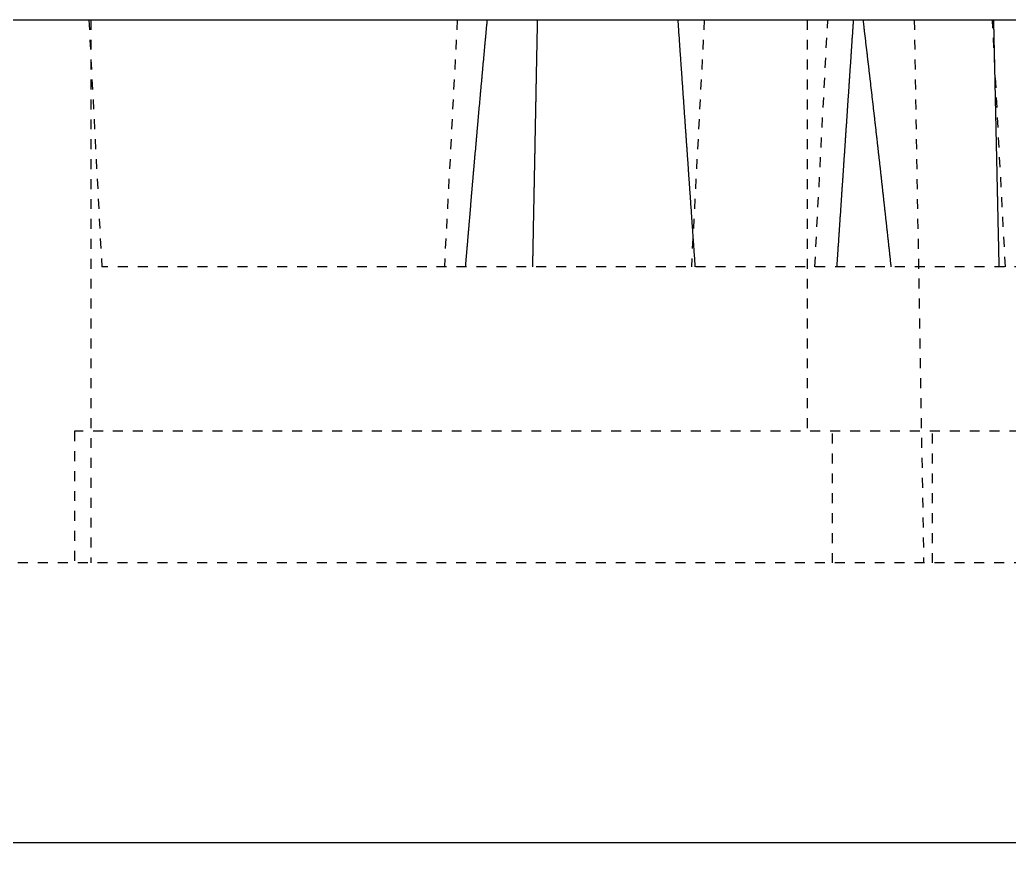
# Model space of a CAD drawing. Extents: x -268 to 907, y 393 to 1224.
# Drawn here: x 37.98 to 50, y 1044.27 to 1054.63 of the extents above; entities that cross this region are included whole.
import ezdxf

# ---------------------------------------------------------------- set-up
doc = ezdxf.new("R2010")
doc.units = 0
doc.header["$LTSCALE"] = 1.21
doc.header["$MEASUREMENT"] = 0
doc.linetypes.add('HIDDEN', pattern=[0.2, 0.1, -0.1])
doc.layers.get('0').update_dxf_attribs({"linetype": 'CONTINUOUS'})
doc.layers.get('DEFPOINTS').update_dxf_attribs({"linetype": 'CONTINUOUS'})
doc.layers.add('DEFAULT_2', color=8, linetype='HIDDEN')
doc.layers.add('DIM', color=82, linetype='CONTINUOUS')
doc.styles.get("Standard").update_dxf_attribs({"font": 'txt', "bigfont": 'gbcbig.shx'})
doc.styles.add('TXT', font='txt.shx', dxfattribs={"bigfont": 'gbcbig.shx'})
doc.dimstyles.get("Standard").update_dxf_attribs({"dimtxt": 0.18, "dimasz": 0.18, "dimexe": 0.18, "dimexo": 0.0625, "dimgap": 0.09, "dimtad": 0, "dimtih": 1, "dimtoh": 1, "dimdec": 4, "dimzin": 0, "dimdsep": 46, "dimtxsty": 'Standard', "dimcen": 0.09, "dimadec": 0, "dimazin": 0, "dimtfac": 1, "dimtdec": 4, "dimtofl": 0, "dimtmove": 0, "dimatfit": 3, "dimfxl": 0, "dimtolj": 1, "dimtzin": 0, "dimarcsym": 0})

# ---------------------------------------------------------------- blocks, each defined once
blk = doc.blocks.new('_CLOSEDBLANK')
at = {"color": 0, "linetype": 'ByBlock'}
for p, q in [((-1, 0.1667), (0, 0)), ((-1, 0.1667), (-1, -0.1667)), ((0, 0), (-1, -0.1667))]:
    blk.add_line(p, q, dxfattribs=at)
blk = doc.blocks.new('*U4')
at = {"layer": 'DIM', "color": 0, "style": 'TXT'}
blk.add_text('191.7', height=5, dxfattribs=at).set_placement((-7248.312, 5775.16))
blk = doc.blocks.new('*D3')
at = {"layer": 'DEFPOINTS', "color": 0}
for p in [(-7337.187, 5790.932), (-7145.488, 5790.932), (-7145.488, 5777.66)]:
    blk.add_point(p, dxfattribs=at)
at = {"layer": 'DIM', "color": 3}
for p, q in [((-7337.187, 5790.632), (-7337.187, 5777.36)), ((-7145.488, 5790.632), (-7145.488, 5777.36)), ((-7335.187, 5777.66), (-7248.972, 5777.66)), ((-7147.488, 5777.66), (-7230.985, 5777.66))]:
    blk.add_line(p, q, dxfattribs=at)
at = {"layer": 'DIM', "color": 0}
blk.add_blockref('*U4', (0, 0), dxfattribs=at)
at = {"layer": 'DIM', "color": 3, "xscale": 2, "yscale": 2, "zscale": 2, "rotation": 180}
blk.add_blockref('_CLOSEDBLANK', (-7337.187, 5777.66), dxfattribs=at)
at = {"layer": 'DIM', "color": 3, "xscale": 2, "yscale": 2, "zscale": 2}
blk.add_blockref('_CLOSEDBLANK', (-7145.488, 5777.66), dxfattribs=at)

msp = doc.modelspace()

# ---------------------------------------------------------------- linework, layer by layer
at = {"color": 7, "linetype": 'Continuous'}
for p, q in [((-129.70826, 1054.63089), (61.29199, 1054.63089)), ((61.64119, 1044.63105), (-130.05746, 1044.63105))]:
    msp.add_line(p, q, dxfattribs=at)
at = {"layer": 'DEFAULT_2', "color": 8, "linetype": 'HIDDEN'}
for p, q in [((38.81653, 1054.63089), (38.97375, 1051.63089)), ((38.84119, 1054.63089), (38.84119, 1048.03089)), ((43.29187, 1054.63089), (43.13464, 1051.63089)), ((46.29187, 1054.63089), (46.13464, 1051.63089)), ((47.54187, 1054.63089), (47.54187, 1049.63092)), ((47.63464, 1051.63089), (47.79187, 1054.63089)), ((48.84119, 1054.63089), (48.9564, 1048.03089)), ((49.94909, 1051.63089), (49.79187, 1054.63089)), ((59.13422, 1051.63089), (38.97375, 1051.63089)), ((59.31653, 1049.63092), (38.64119, 1049.63092)), ((38.64119, 1049.63092), (38.64119, 1048.03089)), ((47.84854, 1048.03089), (47.84854, 1049.63092)), ((49.06219, 1048.03089), (49.06219, 1049.63092)), ((59.37241, 1048.03089), (-127.78867, 1048.03089))]:
    msp.add_line(p, q, dxfattribs=at)
at = {"layer": 'DEFAULT_2', "color": 8}
for points in [[(43.653, 1054.63, 0), (43.6515, 1054.62, 0), (43.6501, 1054.6, 0), (43.6486, 1054.58, 0), (43.6472, 1054.57, 0), (43.6457, 1054.55, 0), (43.6443, 1054.54, 0), (43.6428, 1054.52, 0), (43.6414, 1054.51, 0), (43.6399, 1054.49, 0), (43.6385, 1054.47, 0), (43.637, 1054.46, 0), (43.6356, 1054.44, 0), (43.6341, 1054.43, 0), (43.6327, 1054.41, 0), (43.6312, 1054.4, 0), (43.6298, 1054.38, 0), (43.6283, 1054.36, 0), (43.6269, 1054.35, 0), (43.6255, 1054.33, 0), (43.624, 1054.32, 0), (43.6226, 1054.3, 0), (43.6211, 1054.29, 0), (43.6197, 1054.27, 0), (43.6182, 1054.25, 0), (43.6168, 1054.24, 0), (43.6153, 1054.22, 0), (43.6139, 1054.21, 0), (43.6125, 1054.19, 0), (43.611, 1054.18, 0), (43.6096, 1054.16, 0), (43.6081, 1054.14, 0), (43.6067, 1054.13, 0), (43.6053, 1054.11, 0), (43.6038, 1054.1, 0), (43.6024, 1054.08, 0), (43.601, 1054.07, 0), (43.5995, 1054.05, 0), (43.5981, 1054.03, 0), (43.5966, 1054.02, 0), (43.5952, 1054, 0), (43.5938, 1053.99, 0), (43.5923, 1053.97, 0), (43.5909, 1053.96, 0), (43.5895, 1053.94, 0), (43.588, 1053.92, 0), (43.5866, 1053.91, 0), (43.5852, 1053.89, 0), (43.5838, 1053.88, 0), (43.5823, 1053.86, 0), (43.5809, 1053.85, 0), (43.5795, 1053.83, 0), (43.5781, 1053.81, 0), (43.5766, 1053.8, 0), (43.5752, 1053.78, 0), (43.5738, 1053.77, 0), (43.5724, 1053.75, 0), (43.571, 1053.74, 0), (43.5695, 1053.72, 0), (43.5681, 1053.7, 0), (43.5667, 1053.69, 0), (43.5653, 1053.67, 0), (43.5639, 1053.66, 0), (43.5625, 1053.64, 0), (43.561, 1053.63, 0), (43.5596, 1053.61, 0), (43.5582, 1053.59, 0), (43.5568, 1053.58, 0), (43.5554, 1053.56, 0), (43.554, 1053.55, 0), (43.5526, 1053.53, 0), (43.5512, 1053.52, 0), (43.5498, 1053.5, 0), (43.5484, 1053.48, 0), (43.547, 1053.47, 0), (43.5456, 1053.45, 0), (43.5442, 1053.44, 0), (43.5428, 1053.42, 0), (43.5414, 1053.41, 0), (43.54, 1053.39, 0), (43.5386, 1053.37, 0), (43.5372, 1053.36, 0), (43.5358, 1053.34, 0), (43.5344, 1053.33, 0), (43.533, 1053.31, 0), (43.5317, 1053.3, 0), (43.5303, 1053.28, 0), (43.5289, 1053.26, 0), (43.5275, 1053.25, 0), (43.5261, 1053.23, 0), (43.5247, 1053.22, 0), (43.5233, 1053.2, 0), (43.522, 1053.19, 0), (43.5206, 1053.17, 0), (43.5192, 1053.15, 0), (43.5178, 1053.14, 0), (43.5165, 1053.12, 0), (43.5151, 1053.11, 0), (43.5137, 1053.09, 0), (43.5123, 1053.08, 0), (43.511, 1053.06, 0), (43.5096, 1053.04, 0), (43.5082, 1053.03, 0), (43.5068, 1053.01, 0), (43.5055, 1053, 0), (43.5041, 1052.98, 0), (43.5027, 1052.97, 0), (43.5014, 1052.95, 0), (43.5, 1052.93, 0), (43.4986, 1052.92, 0), (43.4973, 1052.9, 0), (43.4959, 1052.89, 0), (43.4946, 1052.87, 0), (43.4932, 1052.86, 0), (43.4918, 1052.84, 0), (43.4905, 1052.82, 0), (43.4891, 1052.81, 0), (43.4878, 1052.79, 0), (43.4864, 1052.78, 0), (43.4851, 1052.76, 0), (43.4837, 1052.75, 0), (43.4824, 1052.73, 0), (43.481, 1052.71, 0), (43.4797, 1052.7, 0), (43.4783, 1052.68, 0), (43.477, 1052.67, 0), (43.4756, 1052.65, 0), (43.4743, 1052.64, 0), (43.4729, 1052.62, 0), (43.4716, 1052.61, 0), (43.4702, 1052.59, 0), (43.4689, 1052.57, 0), (43.4676, 1052.56, 0), (43.4662, 1052.54, 0), (43.4649, 1052.53, 0), (43.4635, 1052.51, 0), (43.4622, 1052.5, 0), (43.4609, 1052.48, 0), (43.4595, 1052.46, 0), (43.4582, 1052.45, 0), (43.4569, 1052.43, 0), (43.4555, 1052.42, 0), (43.4542, 1052.4, 0), (43.4529, 1052.39, 0), (43.4515, 1052.37, 0), (43.4502, 1052.35, 0), (43.4489, 1052.34, 0), (43.4475, 1052.32, 0), (43.4462, 1052.31, 0), (43.4449, 1052.29, 0), (43.4435, 1052.28, 0), (43.4422, 1052.26, 0), (43.4409, 1052.24, 0), (43.4396, 1052.23, 0), (43.4382, 1052.21, 0), (43.4369, 1052.2, 0), (43.4356, 1052.18, 0), (43.4343, 1052.17, 0), (43.4329, 1052.15, 0), (43.4316, 1052.13, 0), (43.4303, 1052.12, 0), (43.429, 1052.1, 0), (43.4276, 1052.09, 0), (43.4263, 1052.07, 0), (43.425, 1052.06, 0), (43.4237, 1052.04, 0), (43.4224, 1052.02, 0), (43.421, 1052.01, 0), (43.4197, 1051.99, 0), (43.4184, 1051.98, 0), (43.4171, 1051.96, 0), (43.4158, 1051.95, 0), (43.4144, 1051.93, 0), (43.4131, 1051.91, 0), (43.4118, 1051.9, 0), (43.4105, 1051.88, 0), (43.4092, 1051.87, 0), (43.4079, 1051.85, 0), (43.4065, 1051.84, 0), (43.4052, 1051.82, 0), (43.4039, 1051.8, 0), (43.4026, 1051.79, 0), (43.4013, 1051.77, 0), (43.4, 1051.76, 0), (43.3986, 1051.74, 0), (43.3973, 1051.73, 0), (43.396, 1051.71, 0), (43.3947, 1051.69, 0), (43.3934, 1051.68, 0), (43.3921, 1051.66, 0), (43.3908, 1051.65, 0), (43.3894, 1051.63, 0)], [(44.2087, 1051.63, 0), (44.209, 1051.65, 0), (44.2093, 1051.66, 0), (44.2096, 1051.68, 0), (44.2099, 1051.69, 0), (44.2102, 1051.71, 0), (44.2105, 1051.73, 0), (44.2108, 1051.74, 0), (44.2111, 1051.76, 0), (44.2114, 1051.77, 0), (44.2117, 1051.79, 0), (44.212, 1051.8, 0), (44.2124, 1051.82, 0), (44.2127, 1051.84, 0), (44.213, 1051.85, 0), (44.2133, 1051.87, 0), (44.2136, 1051.88, 0), (44.2139, 1051.9, 0), (44.2142, 1051.91, 0), (44.2145, 1051.93, 0), (44.2148, 1051.95, 0), (44.2151, 1051.96, 0), (44.2154, 1051.98, 0), (44.2157, 1051.99, 0), (44.216, 1052.01, 0), (44.2164, 1052.02, 0), (44.2167, 1052.04, 0), (44.217, 1052.05, 0), (44.2173, 1052.07, 0), (44.2176, 1052.09, 0), (44.2179, 1052.1, 0), (44.2182, 1052.12, 0), (44.2185, 1052.13, 0), (44.2188, 1052.15, 0), (44.2191, 1052.16, 0), (44.2194, 1052.18, 0), (44.2197, 1052.2, 0), (44.22, 1052.21, 0), (44.2203, 1052.23, 0), (44.2207, 1052.24, 0), (44.221, 1052.26, 0), (44.2213, 1052.27, 0), (44.2216, 1052.29, 0), (44.2219, 1052.31, 0), (44.2222, 1052.32, 0), (44.2225, 1052.34, 0), (44.2228, 1052.35, 0), (44.2231, 1052.37, 0), (44.2234, 1052.38, 0), (44.2237, 1052.4, 0), (44.224, 1052.42, 0), (44.2243, 1052.43, 0), (44.2246, 1052.45, 0), (44.2249, 1052.46, 0), (44.2253, 1052.48, 0), (44.2256, 1052.49, 0), (44.2259, 1052.51, 0), (44.2262, 1052.53, 0), (44.2265, 1052.54, 0), (44.2268, 1052.56, 0), (44.2271, 1052.57, 0), (44.2274, 1052.59, 0), (44.2277, 1052.6, 0), (44.228, 1052.62, 0), (44.2283, 1052.64, 0), (44.2286, 1052.65, 0), (44.2289, 1052.67, 0), (44.2292, 1052.68, 0), (44.2295, 1052.7, 0), (44.2299, 1052.71, 0), (44.2302, 1052.73, 0), (44.2305, 1052.75, 0), (44.2308, 1052.76, 0), (44.2311, 1052.78, 0), (44.2314, 1052.79, 0), (44.2317, 1052.81, 0), (44.232, 1052.82, 0), (44.2323, 1052.84, 0), (44.2326, 1052.86, 0), (44.2329, 1052.87, 0), (44.2332, 1052.89, 0), (44.2335, 1052.9, 0), (44.2338, 1052.92, 0), (44.2341, 1052.93, 0), (44.2344, 1052.95, 0), (44.2348, 1052.97, 0), (44.2351, 1052.98, 0), (44.2354, 1053, 0), (44.2357, 1053.01, 0), (44.236, 1053.03, 0), (44.2363, 1053.04, 0), (44.2366, 1053.06, 0), (44.2369, 1053.08, 0), (44.2372, 1053.09, 0), (44.2375, 1053.11, 0), (44.2378, 1053.12, 0), (44.2381, 1053.14, 0), (44.2384, 1053.15, 0), (44.2387, 1053.17, 0), (44.239, 1053.19, 0), (44.2393, 1053.2, 0), (44.2396, 1053.22, 0), (44.2399, 1053.23, 0), (44.2403, 1053.25, 0), (44.2406, 1053.26, 0), (44.2409, 1053.28, 0), (44.2412, 1053.3, 0), (44.2415, 1053.31, 0), (44.2418, 1053.33, 0), (44.2421, 1053.34, 0), (44.2424, 1053.36, 0), (44.2427, 1053.37, 0), (44.243, 1053.39, 0), (44.2433, 1053.41, 0), (44.2436, 1053.42, 0), (44.2439, 1053.44, 0), (44.2442, 1053.45, 0), (44.2445, 1053.47, 0), (44.2448, 1053.48, 0), (44.2451, 1053.5, 0), (44.2454, 1053.52, 0), (44.2457, 1053.53, 0), (44.246, 1053.55, 0), (44.2464, 1053.56, 0), (44.2467, 1053.58, 0), (44.247, 1053.59, 0), (44.2473, 1053.61, 0), (44.2476, 1053.63, 0), (44.2479, 1053.64, 0), (44.2482, 1053.66, 0), (44.2485, 1053.67, 0), (44.2488, 1053.69, 0), (44.2491, 1053.7, 0), (44.2494, 1053.72, 0), (44.2497, 1053.74, 0), (44.25, 1053.75, 0), (44.2503, 1053.77, 0), (44.2506, 1053.78, 0), (44.2509, 1053.8, 0), (44.2512, 1053.81, 0), (44.2515, 1053.83, 0), (44.2518, 1053.85, 0), (44.2521, 1053.86, 0), (44.2524, 1053.88, 0), (44.2527, 1053.89, 0), (44.2531, 1053.91, 0), (44.2534, 1053.92, 0), (44.2537, 1053.94, 0), (44.254, 1053.96, 0), (44.2543, 1053.97, 0), (44.2546, 1053.99, 0), (44.2549, 1054, 0), (44.2552, 1054.02, 0), (44.2555, 1054.03, 0), (44.2558, 1054.05, 0), (44.2561, 1054.07, 0), (44.2564, 1054.08, 0), (44.2567, 1054.1, 0), (44.257, 1054.11, 0), (44.2573, 1054.13, 0), (44.2576, 1054.14, 0), (44.2579, 1054.16, 0), (44.2582, 1054.18, 0), (44.2585, 1054.19, 0), (44.2588, 1054.21, 0), (44.2591, 1054.22, 0), (44.2594, 1054.24, 0), (44.2597, 1054.25, 0), (44.26, 1054.27, 0), (44.2603, 1054.29, 0), (44.2606, 1054.3, 0), (44.261, 1054.32, 0), (44.2613, 1054.33, 0), (44.2616, 1054.35, 0), (44.2619, 1054.36, 0), (44.2622, 1054.38, 0), (44.2625, 1054.4, 0), (44.2628, 1054.41, 0), (44.2631, 1054.43, 0), (44.2634, 1054.44, 0), (44.2637, 1054.46, 0), (44.264, 1054.47, 0), (44.2643, 1054.49, 0), (44.2646, 1054.51, 0), (44.2649, 1054.52, 0), (44.2652, 1054.54, 0), (44.2655, 1054.55, 0), (44.2658, 1054.57, 0), (44.2661, 1054.58, 0), (44.2664, 1054.6, 0), (44.2667, 1054.62, 0), (44.267, 1054.63, 0)], [(45.9693, 1054.63, 0), (45.9704, 1054.62, 0), (45.9715, 1054.6, 0), (45.9726, 1054.58, 0), (45.9737, 1054.57, 0), (45.9748, 1054.55, 0), (45.9759, 1054.54, 0), (45.977, 1054.52, 0), (45.9781, 1054.51, 0), (45.9792, 1054.49, 0), (45.9803, 1054.47, 0), (45.9814, 1054.46, 0), (45.9825, 1054.44, 0), (45.9836, 1054.43, 0), (45.9847, 1054.41, 0), (45.9858, 1054.4, 0), (45.9869, 1054.38, 0), (45.988, 1054.36, 0), (45.9891, 1054.35, 0), (45.9902, 1054.33, 0), (45.9913, 1054.32, 0), (45.9924, 1054.3, 0), (45.9935, 1054.29, 0), (45.9946, 1054.27, 0), (45.9957, 1054.25, 0), (45.9968, 1054.24, 0), (45.9979, 1054.22, 0), (45.999, 1054.21, 0), (46.0001, 1054.19, 0), (46.0012, 1054.18, 0), (46.0023, 1054.16, 0), (46.0034, 1054.14, 0), (46.0045, 1054.13, 0), (46.0056, 1054.11, 0), (46.0067, 1054.1, 0), (46.0078, 1054.08, 0), (46.0089, 1054.07, 0), (46.01, 1054.05, 0), (46.011, 1054.03, 0), (46.0121, 1054.02, 0), (46.0132, 1054, 0), (46.0143, 1053.99, 0), (46.0154, 1053.97, 0), (46.0165, 1053.96, 0), (46.0176, 1053.94, 0), (46.0187, 1053.92, 0), (46.0198, 1053.91, 0), (46.0209, 1053.89, 0), (46.022, 1053.88, 0), (46.0231, 1053.86, 0), (46.0242, 1053.85, 0), (46.0253, 1053.83, 0), (46.0264, 1053.81, 0), (46.0275, 1053.8, 0), (46.0286, 1053.78, 0), (46.0297, 1053.77, 0), (46.0308, 1053.75, 0), (46.0319, 1053.74, 0), (46.033, 1053.72, 0), (46.0341, 1053.7, 0), (46.0352, 1053.69, 0), (46.0363, 1053.67, 0), (46.0374, 1053.66, 0), (46.0385, 1053.64, 0), (46.0396, 1053.63, 0), (46.0407, 1053.61, 0), (46.0418, 1053.59, 0), (46.0429, 1053.58, 0), (46.044, 1053.56, 0), (46.0451, 1053.55, 0), (46.0461, 1053.53, 0), (46.0472, 1053.52, 0), (46.0483, 1053.5, 0), (46.0494, 1053.48, 0), (46.0505, 1053.47, 0), (46.0516, 1053.45, 0), (46.0527, 1053.44, 0), (46.0538, 1053.42, 0), (46.0549, 1053.41, 0), (46.056, 1053.39, 0), (46.0571, 1053.37, 0), (46.0582, 1053.36, 0), (46.0593, 1053.34, 0), (46.0604, 1053.33, 0), (46.0615, 1053.31, 0), (46.0626, 1053.3, 0), (46.0637, 1053.28, 0), (46.0648, 1053.26, 0), (46.0659, 1053.25, 0), (46.067, 1053.23, 0), (46.0681, 1053.22, 0), (46.0692, 1053.2, 0), (46.0703, 1053.19, 0), (46.0714, 1053.17, 0), (46.0725, 1053.15, 0), (46.0736, 1053.14, 0), (46.0746, 1053.12, 0), (46.0757, 1053.11, 0), (46.0768, 1053.09, 0), (46.0779, 1053.08, 0), (46.079, 1053.06, 0), (46.0801, 1053.04, 0), (46.0812, 1053.03, 0), (46.0823, 1053.01, 0), (46.0834, 1053, 0), (46.0845, 1052.98, 0), (46.0856, 1052.97, 0), (46.0867, 1052.95, 0), (46.0878, 1052.93, 0), (46.0889, 1052.92, 0), (46.09, 1052.9, 0), (46.0911, 1052.89, 0), (46.0922, 1052.87, 0), (46.0933, 1052.86, 0), (46.0944, 1052.84, 0), (46.0955, 1052.82, 0), (46.0966, 1052.81, 0), (46.0977, 1052.79, 0), (46.0987, 1052.78, 0), (46.0998, 1052.76, 0), (46.1009, 1052.75, 0), (46.102, 1052.73, 0), (46.1031, 1052.71, 0), (46.1042, 1052.7, 0), (46.1053, 1052.68, 0), (46.1064, 1052.67, 0), (46.1075, 1052.65, 0), (46.1086, 1052.64, 0), (46.1097, 1052.62, 0), (46.1108, 1052.6, 0), (46.1119, 1052.59, 0), (46.113, 1052.57, 0), (46.1141, 1052.56, 0), (46.1152, 1052.54, 0), (46.1163, 1052.53, 0), (46.1174, 1052.51, 0), (46.1185, 1052.49, 0), (46.1195, 1052.48, 0), (46.1206, 1052.46, 0), (46.1217, 1052.45, 0), (46.1228, 1052.43, 0), (46.1239, 1052.42, 0), (46.125, 1052.4, 0), (46.1261, 1052.38, 0), (46.1272, 1052.37, 0), (46.1283, 1052.35, 0), (46.1294, 1052.34, 0), (46.1305, 1052.32, 0), (46.1316, 1052.31, 0), (46.1327, 1052.29, 0), (46.1338, 1052.27, 0), (46.1349, 1052.26, 0), (46.136, 1052.24, 0), (46.1371, 1052.23, 0), (46.1382, 1052.21, 0), (46.1392, 1052.2, 0), (46.1403, 1052.18, 0), (46.1414, 1052.16, 0), (46.1425, 1052.15, 0), (46.1436, 1052.13, 0), (46.1447, 1052.12, 0), (46.1458, 1052.1, 0), (46.1469, 1052.09, 0), (46.148, 1052.07, 0), (46.1491, 1052.05, 0), (46.1502, 1052.04, 0), (46.1513, 1052.02, 0), (46.1524, 1052.01, 0), (46.1535, 1051.99, 0), (46.1546, 1051.98, 0), (46.1557, 1051.96, 0), (46.1567, 1051.95, 0), (46.1578, 1051.93, 0), (46.1589, 1051.91, 0), (46.16, 1051.9, 0), (46.1611, 1051.88, 0), (46.1622, 1051.87, 0), (46.1633, 1051.85, 0), (46.1644, 1051.84, 0), (46.1655, 1051.82, 0), (46.1666, 1051.8, 0), (46.1677, 1051.79, 0), (46.1688, 1051.77, 0), (46.1699, 1051.76, 0), (46.171, 1051.74, 0), (46.1721, 1051.73, 0), (46.1732, 1051.71, 0), (46.1743, 1051.69, 0), (46.1753, 1051.68, 0), (46.1764, 1051.66, 0), (46.1775, 1051.65, 0), (46.1786, 1051.63, 0)], [(48.1018, 1054.63, 0), (48.1008, 1054.62, 0), (48.0997, 1054.6, 0), (48.0987, 1054.58, 0), (48.0976, 1054.57, 0), (48.0965, 1054.55, 0), (48.0955, 1054.54, 0), (48.0944, 1054.52, 0), (48.0934, 1054.51, 0), (48.0923, 1054.49, 0), (48.0912, 1054.47, 0), (48.0902, 1054.46, 0), (48.0891, 1054.44, 0), (48.0881, 1054.43, 0), (48.087, 1054.41, 0), (48.0859, 1054.4, 0), (48.0849, 1054.38, 0), (48.0838, 1054.36, 0), (48.0828, 1054.35, 0), (48.0817, 1054.33, 0), (48.0806, 1054.32, 0), (48.0796, 1054.3, 0), (48.0785, 1054.29, 0), (48.0775, 1054.27, 0), (48.0764, 1054.25, 0), (48.0754, 1054.24, 0), (48.0743, 1054.22, 0), (48.0732, 1054.21, 0), (48.0722, 1054.19, 0), (48.0711, 1054.18, 0), (48.0701, 1054.16, 0), (48.069, 1054.14, 0), (48.0679, 1054.13, 0), (48.0669, 1054.11, 0), (48.0658, 1054.1, 0), (48.0648, 1054.08, 0), (48.0637, 1054.07, 0), (48.0626, 1054.05, 0), (48.0616, 1054.03, 0), (48.0605, 1054.02, 0), (48.0595, 1054, 0), (48.0584, 1053.99, 0), (48.0574, 1053.97, 0), (48.0563, 1053.96, 0), (48.0552, 1053.94, 0), (48.0542, 1053.92, 0), (48.0531, 1053.91, 0), (48.0521, 1053.89, 0), (48.051, 1053.88, 0), (48.0499, 1053.86, 0), (48.0489, 1053.85, 0), (48.0478, 1053.83, 0), (48.0468, 1053.81, 0), (48.0457, 1053.8, 0), (48.0447, 1053.78, 0), (48.0436, 1053.77, 0), (48.0425, 1053.75, 0), (48.0415, 1053.74, 0), (48.0404, 1053.72, 0), (48.0394, 1053.7, 0), (48.0383, 1053.69, 0), (48.0372, 1053.67, 0), (48.0362, 1053.66, 0), (48.0351, 1053.64, 0), (48.0341, 1053.63, 0), (48.033, 1053.61, 0), (48.032, 1053.59, 0), (48.0309, 1053.58, 0), (48.0298, 1053.56, 0), (48.0288, 1053.55, 0), (48.0277, 1053.53, 0), (48.0267, 1053.52, 0), (48.0256, 1053.5, 0), (48.0246, 1053.48, 0), (48.0235, 1053.47, 0), (48.0224, 1053.45, 0), (48.0214, 1053.44, 0), (48.0203, 1053.42, 0), (48.0193, 1053.41, 0), (48.0182, 1053.39, 0), (48.0172, 1053.37, 0), (48.0161, 1053.36, 0), (48.015, 1053.34, 0), (48.014, 1053.33, 0), (48.0129, 1053.31, 0), (48.0119, 1053.3, 0), (48.0108, 1053.28, 0), (48.0098, 1053.26, 0), (48.0087, 1053.25, 0), (48.0077, 1053.23, 0), (48.0066, 1053.22, 0), (48.0055, 1053.2, 0), (48.0045, 1053.19, 0), (48.0034, 1053.17, 0), (48.0024, 1053.15, 0), (48.0013, 1053.14, 0), (48.0003, 1053.12, 0), (47.9992, 1053.11, 0), (47.9981, 1053.09, 0), (47.9971, 1053.08, 0), (47.996, 1053.06, 0), (47.995, 1053.04, 0), (47.9939, 1053.03, 0), (47.9929, 1053.01, 0), (47.9918, 1053, 0), (47.9908, 1052.98, 0), (47.9897, 1052.97, 0), (47.9886, 1052.95, 0), (47.9876, 1052.93, 0), (47.9865, 1052.92, 0), (47.9855, 1052.9, 0), (47.9844, 1052.89, 0), (47.9834, 1052.87, 0), (47.9823, 1052.86, 0), (47.9813, 1052.84, 0), (47.9802, 1052.82, 0), (47.9792, 1052.81, 0), (47.9781, 1052.79, 0), (47.977, 1052.78, 0), (47.976, 1052.76, 0), (47.9749, 1052.75, 0), (47.9739, 1052.73, 0), (47.9728, 1052.71, 0), (47.9718, 1052.7, 0), (47.9707, 1052.68, 0), (47.9697, 1052.67, 0), (47.9686, 1052.65, 0), (47.9676, 1052.64, 0), (47.9665, 1052.62, 0), (47.9654, 1052.6, 0), (47.9644, 1052.59, 0), (47.9633, 1052.57, 0), (47.9623, 1052.56, 0), (47.9612, 1052.54, 0), (47.9602, 1052.53, 0), (47.9591, 1052.51, 0), (47.9581, 1052.49, 0), (47.957, 1052.48, 0), (47.956, 1052.46, 0), (47.9549, 1052.45, 0), (47.9539, 1052.43, 0), (47.9528, 1052.42, 0), (47.9517, 1052.4, 0), (47.9507, 1052.38, 0), (47.9496, 1052.37, 0), (47.9486, 1052.35, 0), (47.9475, 1052.34, 0), (47.9465, 1052.32, 0), (47.9454, 1052.31, 0), (47.9444, 1052.29, 0), (47.9433, 1052.27, 0), (47.9423, 1052.26, 0), (47.9412, 1052.24, 0), (47.9402, 1052.23, 0), (47.9391, 1052.21, 0), (47.9381, 1052.2, 0), (47.937, 1052.18, 0), (47.9359, 1052.16, 0), (47.9349, 1052.15, 0), (47.9338, 1052.13, 0), (47.9328, 1052.12, 0), (47.9317, 1052.1, 0), (47.9307, 1052.09, 0), (47.9296, 1052.07, 0), (47.9286, 1052.05, 0), (47.9275, 1052.04, 0), (47.9265, 1052.02, 0), (47.9254, 1052.01, 0), (47.9244, 1051.99, 0), (47.9233, 1051.98, 0), (47.9223, 1051.96, 0), (47.9212, 1051.95, 0), (47.9202, 1051.93, 0), (47.9191, 1051.91, 0), (47.918, 1051.9, 0), (47.917, 1051.88, 0), (47.9159, 1051.87, 0), (47.9149, 1051.85, 0), (47.9138, 1051.84, 0), (47.9128, 1051.82, 0), (47.9117, 1051.8, 0), (47.9107, 1051.79, 0), (47.9096, 1051.77, 0), (47.9086, 1051.76, 0), (47.9075, 1051.74, 0), (47.9065, 1051.73, 0), (47.9054, 1051.71, 0), (47.9044, 1051.69, 0), (47.9033, 1051.68, 0), (47.9023, 1051.66, 0), (47.9012, 1051.65, 0), (47.9002, 1051.63, 0)], [(48.5624, 1051.63, 0), (48.5606, 1051.65, 0), (48.5589, 1051.66, 0), (48.5572, 1051.68, 0), (48.5555, 1051.69, 0), (48.5538, 1051.71, 0), (48.5521, 1051.73, 0), (48.5504, 1051.74, 0), (48.5486, 1051.76, 0), (48.5469, 1051.77, 0), (48.5452, 1051.79, 0), (48.5435, 1051.8, 0), (48.5418, 1051.82, 0), (48.5401, 1051.84, 0), (48.5383, 1051.85, 0), (48.5366, 1051.87, 0), (48.5349, 1051.88, 0), (48.5332, 1051.9, 0), (48.5315, 1051.91, 0), (48.5298, 1051.93, 0), (48.528, 1051.95, 0), (48.5263, 1051.96, 0), (48.5246, 1051.98, 0), (48.5229, 1051.99, 0), (48.5212, 1052.01, 0), (48.5195, 1052.02, 0), (48.5177, 1052.04, 0), (48.516, 1052.06, 0), (48.5143, 1052.07, 0), (48.5126, 1052.09, 0), (48.5108, 1052.1, 0), (48.5091, 1052.12, 0), (48.5074, 1052.13, 0), (48.5057, 1052.15, 0), (48.504, 1052.17, 0), (48.5022, 1052.18, 0), (48.5005, 1052.2, 0), (48.4988, 1052.21, 0), (48.4971, 1052.23, 0), (48.4953, 1052.24, 0), (48.4936, 1052.26, 0), (48.4919, 1052.28, 0), (48.4902, 1052.29, 0), (48.4884, 1052.31, 0), (48.4867, 1052.32, 0), (48.485, 1052.34, 0), (48.4832, 1052.35, 0), (48.4815, 1052.37, 0), (48.4798, 1052.39, 0), (48.478, 1052.4, 0), (48.4763, 1052.42, 0), (48.4746, 1052.43, 0), (48.4728, 1052.45, 0), (48.4711, 1052.46, 0), (48.4694, 1052.48, 0), (48.4676, 1052.5, 0), (48.4659, 1052.51, 0), (48.4642, 1052.53, 0), (48.4624, 1052.54, 0), (48.4607, 1052.56, 0), (48.4589, 1052.57, 0), (48.4572, 1052.59, 0), (48.4555, 1052.61, 0), (48.4537, 1052.62, 0), (48.452, 1052.64, 0), (48.4502, 1052.65, 0), (48.4485, 1052.67, 0), (48.4467, 1052.68, 0), (48.445, 1052.7, 0), (48.4432, 1052.72, 0), (48.4415, 1052.73, 0), (48.4397, 1052.75, 0), (48.438, 1052.76, 0), (48.4362, 1052.78, 0), (48.4345, 1052.79, 0), (48.4327, 1052.81, 0), (48.431, 1052.83, 0), (48.4292, 1052.84, 0), (48.4274, 1052.86, 0), (48.4257, 1052.87, 0), (48.4239, 1052.89, 0), (48.4222, 1052.9, 0), (48.4204, 1052.92, 0), (48.4186, 1052.93, 0), (48.4169, 1052.95, 0), (48.4151, 1052.97, 0), (48.4133, 1052.98, 0), (48.4116, 1053, 0), (48.4098, 1053.01, 0), (48.408, 1053.03, 0), (48.4063, 1053.04, 0), (48.4045, 1053.06, 0), (48.4027, 1053.08, 0), (48.401, 1053.09, 0), (48.3992, 1053.11, 0), (48.3974, 1053.12, 0), (48.3956, 1053.14, 0), (48.3939, 1053.15, 0), (48.3921, 1053.17, 0), (48.3903, 1053.19, 0), (48.3885, 1053.2, 0), (48.3867, 1053.22, 0), (48.385, 1053.23, 0), (48.3832, 1053.25, 0), (48.3814, 1053.26, 0), (48.3796, 1053.28, 0), (48.3778, 1053.3, 0), (48.376, 1053.31, 0), (48.3742, 1053.33, 0), (48.3725, 1053.34, 0), (48.3707, 1053.36, 0), (48.3689, 1053.37, 0), (48.3671, 1053.39, 0), (48.3653, 1053.41, 0), (48.3635, 1053.42, 0), (48.3617, 1053.44, 0), (48.3599, 1053.45, 0), (48.3581, 1053.47, 0), (48.3563, 1053.48, 0), (48.3545, 1053.5, 0), (48.3527, 1053.52, 0), (48.3509, 1053.53, 0), (48.3491, 1053.55, 0), (48.3473, 1053.56, 0), (48.3455, 1053.58, 0), (48.3437, 1053.59, 0), (48.3419, 1053.61, 0), (48.34, 1053.63, 0), (48.3382, 1053.64, 0), (48.3364, 1053.66, 0), (48.3346, 1053.67, 0), (48.3328, 1053.69, 0), (48.331, 1053.7, 0), (48.3292, 1053.72, 0), (48.3273, 1053.74, 0), (48.3255, 1053.75, 0), (48.3237, 1053.77, 0), (48.3219, 1053.78, 0), (48.3201, 1053.8, 0), (48.3182, 1053.81, 0), (48.3164, 1053.83, 0), (48.3146, 1053.85, 0), (48.3128, 1053.86, 0), (48.3109, 1053.88, 0), (48.3091, 1053.89, 0), (48.3073, 1053.91, 0), (48.3055, 1053.92, 0), (48.3036, 1053.94, 0), (48.3018, 1053.96, 0), (48.3, 1053.97, 0), (48.2981, 1053.99, 0), (48.2963, 1054, 0), (48.2945, 1054.02, 0), (48.2926, 1054.03, 0), (48.2908, 1054.05, 0), (48.289, 1054.07, 0), (48.2871, 1054.08, 0), (48.2853, 1054.1, 0), (48.2835, 1054.11, 0), (48.2816, 1054.13, 0), (48.2798, 1054.14, 0), (48.2779, 1054.16, 0), (48.2761, 1054.18, 0), (48.2743, 1054.19, 0), (48.2724, 1054.21, 0), (48.2706, 1054.22, 0), (48.2687, 1054.24, 0), (48.2669, 1054.25, 0), (48.2651, 1054.27, 0), (48.2632, 1054.29, 0), (48.2614, 1054.3, 0), (48.2595, 1054.32, 0), (48.2577, 1054.33, 0), (48.2558, 1054.35, 0), (48.254, 1054.36, 0), (48.2522, 1054.38, 0), (48.2503, 1054.4, 0), (48.2485, 1054.41, 0), (48.2466, 1054.43, 0), (48.2448, 1054.44, 0), (48.2429, 1054.46, 0), (48.2411, 1054.47, 0), (48.2392, 1054.49, 0), (48.2374, 1054.51, 0), (48.2355, 1054.52, 0), (48.2337, 1054.54, 0), (48.2318, 1054.55, 0), (48.23, 1054.57, 0), (48.2282, 1054.58, 0), (48.2263, 1054.6, 0), (48.2245, 1054.62, 0), (48.2226, 1054.63, 0)], [(49.8041, 1054.63, 0), (49.8045, 1054.62, 0), (49.8048, 1054.6, 0), (49.8052, 1054.58, 0), (49.8055, 1054.57, 0), (49.8059, 1054.55, 0), (49.8062, 1054.54, 0), (49.8065, 1054.52, 0), (49.8069, 1054.51, 0), (49.8072, 1054.49, 0), (49.8076, 1054.47, 0), (49.8079, 1054.46, 0), (49.8083, 1054.44, 0), (49.8086, 1054.43, 0), (49.8089, 1054.41, 0), (49.8093, 1054.4, 0), (49.8096, 1054.38, 0), (49.81, 1054.36, 0), (49.8103, 1054.35, 0), (49.8106, 1054.33, 0), (49.811, 1054.32, 0), (49.8113, 1054.3, 0), (49.8117, 1054.29, 0), (49.812, 1054.27, 0), (49.8124, 1054.25, 0), (49.8127, 1054.24, 0), (49.813, 1054.22, 0), (49.8134, 1054.21, 0), (49.8137, 1054.19, 0), (49.8141, 1054.18, 0), (49.8144, 1054.16, 0), (49.8148, 1054.14, 0), (49.8151, 1054.13, 0), (49.8154, 1054.11, 0), (49.8158, 1054.1, 0), (49.8161, 1054.08, 0), (49.8165, 1054.07, 0), (49.8168, 1054.05, 0), (49.8172, 1054.03, 0), (49.8175, 1054.02, 0), (49.8178, 1054, 0), (49.8182, 1053.99, 0), (49.8185, 1053.97, 0), (49.8189, 1053.96, 0), (49.8192, 1053.94, 0), (49.8196, 1053.92, 0), (49.8199, 1053.91, 0), (49.8202, 1053.89, 0), (49.8206, 1053.88, 0), (49.8209, 1053.86, 0), (49.8213, 1053.85, 0), (49.8216, 1053.83, 0), (49.822, 1053.81, 0), (49.8223, 1053.8, 0), (49.8226, 1053.78, 0), (49.823, 1053.77, 0), (49.8233, 1053.75, 0), (49.8237, 1053.74, 0), (49.824, 1053.72, 0), (49.8244, 1053.7, 0), (49.8247, 1053.69, 0), (49.825, 1053.67, 0), (49.8254, 1053.66, 0), (49.8257, 1053.64, 0), (49.8261, 1053.63, 0), (49.8264, 1053.61, 0), (49.8268, 1053.59, 0), (49.8271, 1053.58, 0), (49.8274, 1053.56, 0), (49.8278, 1053.55, 0), (49.8281, 1053.53, 0), (49.8285, 1053.52, 0), (49.8288, 1053.5, 0), (49.8292, 1053.48, 0), (49.8295, 1053.47, 0), (49.8299, 1053.45, 0), (49.8302, 1053.44, 0), (49.8305, 1053.42, 0), (49.8309, 1053.41, 0), (49.8312, 1053.39, 0), (49.8316, 1053.37, 0), (49.8319, 1053.36, 0), (49.8323, 1053.34, 0), (49.8326, 1053.33, 0), (49.833, 1053.31, 0), (49.8333, 1053.3, 0), (49.8336, 1053.28, 0), (49.834, 1053.26, 0), (49.8343, 1053.25, 0), (49.8347, 1053.23, 0), (49.835, 1053.22, 0), (49.8354, 1053.2, 0), (49.8357, 1053.19, 0), (49.8361, 1053.17, 0), (49.8364, 1053.15, 0), (49.8368, 1053.14, 0), (49.8371, 1053.12, 0), (49.8374, 1053.11, 0), (49.8378, 1053.09, 0), (49.8381, 1053.08, 0), (49.8385, 1053.06, 0), (49.8388, 1053.04, 0), (49.8392, 1053.03, 0), (49.8395, 1053.01, 0), (49.8399, 1053, 0), (49.8402, 1052.98, 0), (49.8406, 1052.97, 0), (49.8409, 1052.95, 0), (49.8412, 1052.93, 0), (49.8416, 1052.92, 0), (49.8419, 1052.9, 0), (49.8423, 1052.89, 0), (49.8426, 1052.87, 0), (49.843, 1052.86, 0), (49.8433, 1052.84, 0), (49.8437, 1052.82, 0), (49.844, 1052.81, 0), (49.8444, 1052.79, 0), (49.8447, 1052.78, 0), (49.8451, 1052.76, 0), (49.8454, 1052.75, 0), (49.8458, 1052.73, 0), (49.8461, 1052.71, 0), (49.8464, 1052.7, 0), (49.8468, 1052.68, 0), (49.8471, 1052.67, 0), (49.8475, 1052.65, 0), (49.8478, 1052.64, 0), (49.8482, 1052.62, 0), (49.8485, 1052.6, 0), (49.8489, 1052.59, 0), (49.8492, 1052.57, 0), (49.8496, 1052.56, 0), (49.8499, 1052.54, 0), (49.8503, 1052.53, 0), (49.8506, 1052.51, 0), (49.851, 1052.49, 0), (49.8513, 1052.48, 0), (49.8517, 1052.46, 0), (49.852, 1052.45, 0), (49.8523, 1052.43, 0), (49.8527, 1052.42, 0), (49.853, 1052.4, 0), (49.8534, 1052.38, 0), (49.8537, 1052.37, 0), (49.8541, 1052.35, 0), (49.8544, 1052.34, 0), (49.8548, 1052.32, 0), (49.8551, 1052.31, 0), (49.8555, 1052.29, 0), (49.8558, 1052.27, 0), (49.8562, 1052.26, 0), (49.8565, 1052.24, 0), (49.8569, 1052.23, 0), (49.8572, 1052.21, 0), (49.8576, 1052.2, 0), (49.8579, 1052.18, 0), (49.8583, 1052.16, 0), (49.8586, 1052.15, 0), (49.859, 1052.13, 0), (49.8593, 1052.12, 0), (49.8597, 1052.1, 0), (49.86, 1052.09, 0), (49.8604, 1052.07, 0), (49.8607, 1052.05, 0), (49.8611, 1052.04, 0), (49.8614, 1052.02, 0), (49.8617, 1052.01, 0), (49.8621, 1051.99, 0), (49.8624, 1051.98, 0), (49.8628, 1051.96, 0), (49.8631, 1051.95, 0), (49.8635, 1051.93, 0), (49.8638, 1051.91, 0), (49.8642, 1051.9, 0), (49.8645, 1051.88, 0), (49.8649, 1051.87, 0), (49.8652, 1051.85, 0), (49.8656, 1051.84, 0), (49.8659, 1051.82, 0), (49.8663, 1051.8, 0), (49.8666, 1051.79, 0), (49.867, 1051.77, 0), (49.8673, 1051.76, 0), (49.8677, 1051.74, 0), (49.868, 1051.73, 0), (49.8684, 1051.71, 0), (49.8687, 1051.69, 0), (49.8691, 1051.68, 0), (49.8694, 1051.66, 0), (49.8698, 1051.65, 0), (49.8701, 1051.63, 0)]]:
    msp.add_polyline3d(points, dxfattribs=at)

# ---------------------------------------------------------------- dimensions: what is measured, and where the dimension line sits
at = {"layer": 'DIM', "color": 0}
dim = msp.add_linear_dim(base=(61.641193, 1031.359006), p1=(-130.057459, 1044.631045), p2=(61.641193, 1044.631045), dimstyle='Standard', dxfattribs=at)
dim.commit()
dim.dimension.update_dxf_attribs({"geometry": '*D3', "text_midpoint": (-32.849045, 1031.359006), "dimtype": 128, "insert": (7207.129158, -4746.301286)})

doc.saveas('drawing.dxf')
